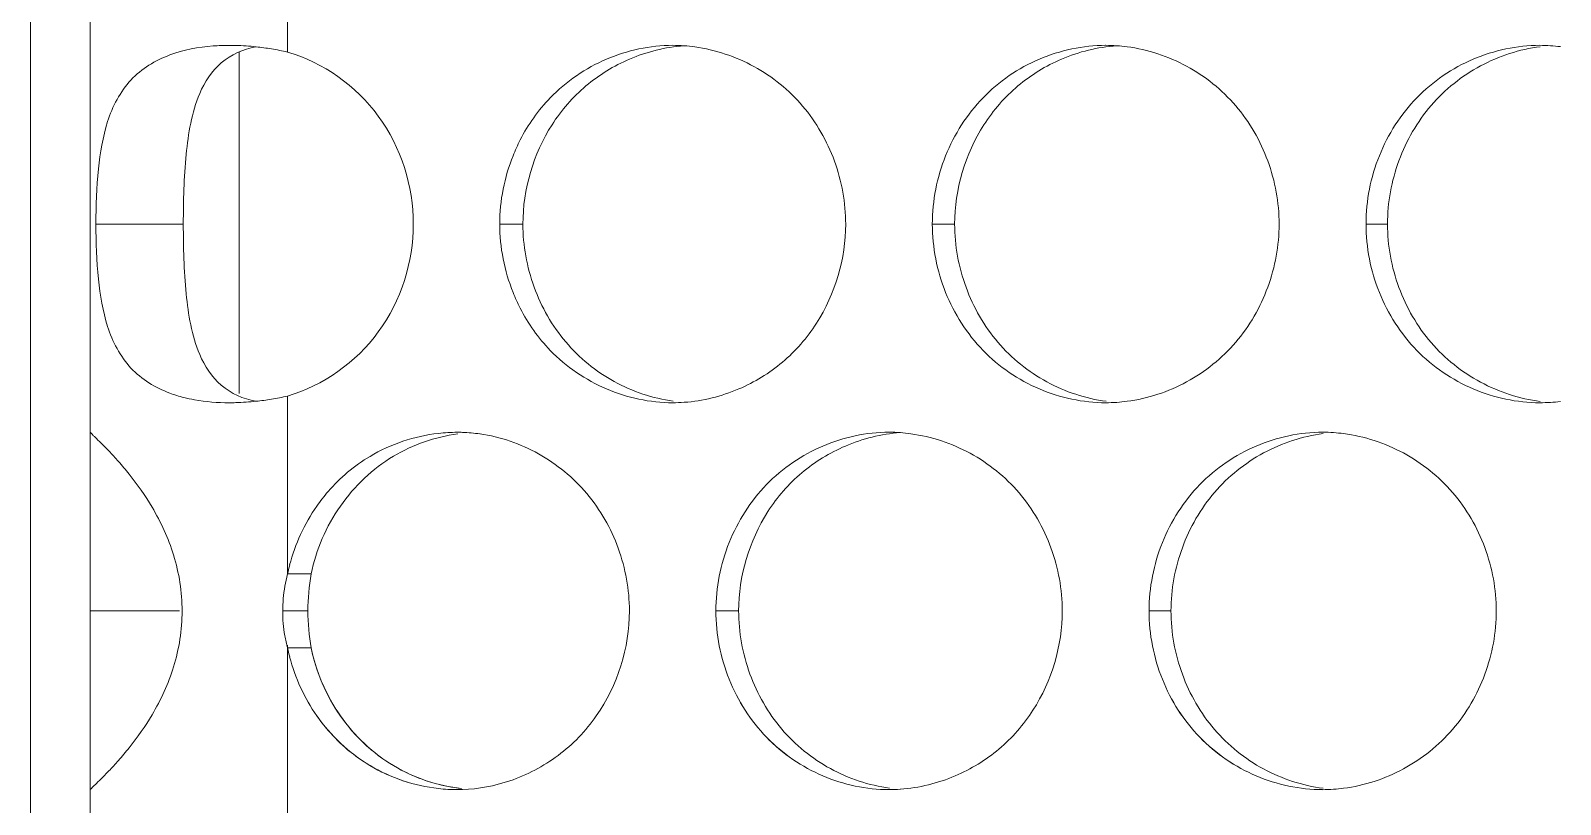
# Model space of a CAD drawing. Header units: millimetres. Extents: x 1177 to 4147, y 93 to 2194.
# Drawn here: x 1597.49 to 1623.17, y 1823.5 to 1836.49 of the extents above; entities that cross this region are included whole.
import ezdxf

# ---------------------------------------------------------------- set-up
doc = ezdxf.new("R2010")
doc.units = ezdxf.units.MM
doc.header["$LTSCALE"] = 0.1
doc.layers.get('0').update_dxf_attribs({"lineweight": 13})
doc.layers.add('标注', color=251, linetype='Continuous', lineweight=9)

msp = doc.modelspace()

# ---------------------------------------------------------------- linework, layer by layer
for p, q in [((1597.49, 1344.895), (1597.49, 1918.895)), ((1598.49, 1647.885), (1598.49, 1875.712)), ((1601.804, 1836.133), (1601.804, 1839.12)), ((1601.804, 1836.133), (1601.804, 1839.12)), ((1601.804, 1827.372), (1601.804, 1830.359)), ((1601.804, 1827.372), (1601.804, 1830.359)), ((1601.804, 1823.142), (1601.804, 1826.178)), ((1601.804, 1823.143), (1601.804, 1826.129))]:
    msp.add_line(p, q)
at = {"layer": '标注'}
for p, q in [((1598.49, 1829.75), (1598.49, 1836.741)), ((1600.99, 1836.133), (1600.99, 1830.4)), ((1600.054, 1833.246), (1598.586, 1833.246)), ((1605.754, 1833.246), (1605.365, 1833.246)), ((1605.754, 1833.246), (1605.365, 1833.246)), ((1613.002, 1833.246), (1612.627, 1833.246)), ((1620.268, 1833.246), (1619.907, 1833.246)), ((1598.49, 1829.75), (1598.49, 1823.751)), ((1602.199, 1827.372), (1601.804, 1827.372)), ((1602.199, 1827.372), (1601.804, 1827.372)), ((1599.99, 1826.751), (1598.49, 1826.751)), ((1599.99, 1826.751), (1598.49, 1826.751)), ((1602.145, 1826.751), (1601.723, 1826.751)), ((1602.145, 1826.751), (1601.723, 1826.751)), ((1609.376, 1826.751), (1608.994, 1826.751)), ((1609.376, 1826.751), (1608.994, 1826.751)), ((1616.633, 1826.751), (1616.265, 1826.751)), ((1616.633, 1826.751), (1616.265, 1826.751)), ((1602.199, 1826.129), (1601.804, 1826.129)), ((1602.199, 1826.129), (1601.804, 1826.129)), ((1598.49, 1816.76), (1598.49, 1823.751))]:
    msp.add_line(p, q, dxfattribs=at)
for centre, radius, start, end in [((1600.787, 1831.678), 4.569, 80.5968, 83.849), ((1600.764, 1831.537), 4.712, 77.2525, 80.6025), ((1608.267, 1833.556), 2.69, 85.8545, 89.9907), ((1608.267, 1833.556), 2.69, 85.8545, 89.9907), ((1608.263, 1833.492), 2.754, 82.091, 85.8551), ((1608.263, 1833.492), 2.754, 82.091, 85.8551), ((1615.536, 1833.544), 2.702, 86.0214, 89.9914), ((1615.532, 1833.482), 2.763, 82.4057, 86.0221), ((1622.823, 1833.533), 2.713, 86.1865, 89.9921), ((1622.819, 1833.473), 2.773, 82.7173, 86.1871), ((1600.787, 1834.813), 4.569, 276.151, 279.4032), ((1600.764, 1834.954), 4.712, 279.3975, 282.7475), ((1608.267, 1832.936), 2.69, 270.0093, 274.1455), ((1608.267, 1832.936), 2.69, 270.0093, 274.1455), ((1615.536, 1832.948), 2.702, 270.0086, 273.9786), ((1615.532, 1833.009), 2.763, 273.9779, 277.5943), ((1622.823, 1832.959), 2.713, 270.0079, 273.8135), ((1622.819, 1833.018), 2.773, 273.8129, 277.2827), ((1604.65, 1826.948), 2.802, 90.0177, 96.4449), ((1604.65, 1826.948), 2.802, 90.0177, 96.4449), ((1604.649, 1827.003), 2.747, 88.1301, 90.0018), ((1604.649, 1827.003), 2.747, 88.1301, 90.0018), ((1604.651, 1827.048), 2.702, 81.8471, 88.1347), ((1604.651, 1827.048), 2.702, 81.8471, 88.1347), ((1611.9, 1827.055), 2.696, 85.9382, 89.991), ((1611.9, 1827.055), 2.696, 85.9382, 89.991), ((1611.895, 1826.992), 2.759, 82.2487, 85.9388), ((1611.895, 1826.992), 2.759, 82.2487, 85.9388), ((1619.177, 1827.043), 2.708, 86.1042, 89.9918), ((1619.177, 1827.043), 2.708, 86.1042, 89.9918), ((1619.173, 1826.983), 2.768, 82.5618, 86.1048), ((1619.173, 1826.983), 2.768, 82.5618, 86.1048), ((1604.723, 1826.775), 2.979, 165.4586, 168.4449), ((1604.723, 1826.775), 2.979, 165.4586, 168.4449), ((1604.167, 1826.747), 2.444, 165.1989, 175.0623), ((1604.167, 1826.747), 2.444, 165.1989, 175.0623), ((1605.733, 1826.752), 3.588, 170.0517, 180.0201), ((1605.733, 1826.752), 3.588, 170.0517, 180.0201), ((1604.141, 1826.75), 2.418, 175.0848, 179.9974), ((1604.141, 1826.75), 2.418, 175.0848, 179.9974), ((1604.15, 1826.751), 2.428, 180.0174, 189.8517), ((1604.15, 1826.751), 2.428, 180.0174, 189.8517), ((1605.733, 1826.749), 3.588, 179.9799, 189.9483), ((1605.733, 1826.749), 3.588, 179.9799, 189.9483), ((1604.173, 1826.755), 2.451, 189.8577, 194.7995), ((1604.173, 1826.755), 2.451, 189.8577, 194.7995), ((1604.723, 1826.726), 2.979, 191.5551, 194.5414), ((1604.723, 1826.726), 2.979, 191.5551, 194.5414), ((1604.65, 1826.553), 2.802, 263.5551, 269.9823), ((1604.65, 1826.553), 2.802, 263.5551, 269.9823), ((1604.649, 1826.498), 2.747, 269.9982, 271.8699), ((1604.649, 1826.498), 2.747, 269.9982, 271.8699), ((1611.9, 1826.447), 2.696, 270.009, 274.0618), ((1611.9, 1826.447), 2.696, 270.009, 274.0618), ((1619.177, 1826.458), 2.708, 270.0082, 273.8958), ((1619.177, 1826.458), 2.708, 270.0082, 273.8958), ((1619.173, 1826.518), 2.768, 273.8952, 277.4382), ((1619.173, 1826.518), 2.768, 273.8952, 277.4382)]:
    msp.add_arc(centre, radius, start, end, dxfattribs=at)
for points, knots in [([(1600.826, 1836.245), (1600.735, 1836.245), (1600.397, 1836.233), (1600.058, 1836.17), (1599.826, 1836.084)], [0, 0, 0, 0, 0.267795, 1, 1, 1, 1]), ([(1601.27, 1836.221), (1601.061, 1836.183), (1600.65, 1836.001), (1600.412, 1835.629), (1600.329, 1835.435)], [0, 0, 0, 0, 0.503158, 1, 1, 1, 1]), ([(1601.276, 1836.221), (1601.163, 1836.233), (1601.013, 1836.243), (1600.863, 1836.245), (1600.826, 1836.245)], [0, 0, 0, 0, 0.755047, 1, 1, 1, 1]), ([(1603.915, 1833.246), (1603.915, 1833.88), (1603.512, 1835.172), (1602.401, 1835.958), (1601.804, 1836.133)], [0, 0, 0, 0, 0.504977, 1, 1, 1, 1]), ([(1611.173, 1833.246), (1611.173, 1833.604), (1611.042, 1834.322), (1610.504, 1835.265), (1609.667, 1835.944), (1608.987, 1836.172), (1608.642, 1836.22)], [0, 0, 0, 0, 0.253482, 0.504988, 0.753424, 1, 1, 1, 1]), ([(1611.173, 1833.246), (1611.173, 1833.604), (1611.042, 1834.322), (1610.504, 1835.265), (1609.667, 1835.944), (1608.987, 1836.172), (1608.642, 1836.22)], [0, 0, 0, 0, 0.253482, 0.504988, 0.753424, 1, 1, 1, 1]), ([(1618.449, 1833.246), (1618.449, 1833.605), (1618.316, 1834.326), (1617.773, 1835.272), (1616.929, 1835.95), (1616.244, 1836.175), (1615.897, 1836.222)], [0, 0, 0, 0, 0.253244, 0.50463, 0.753161, 1, 1, 1, 1]), ([(1622.832, 1836.223), (1622.484, 1836.179), (1621.796, 1835.956), (1620.947, 1835.277), (1620.401, 1834.329), (1620.268, 1833.606), (1620.268, 1833.246)], [0, 0, 0, 0, 0.246854, 0.49534, 0.746704, 1, 1, 1, 1]), ([(1599.826, 1836.084), (1599.583, 1835.994), (1599.114, 1835.708), (1598.865, 1835.219), (1598.783, 1834.965)], [0, 0, 0, 0, 0.492021, 1, 1, 1, 1]), ([(1607.544, 1836.014), (1607.281, 1835.902), (1606.782, 1835.596), (1606.016, 1834.717), (1605.754, 1833.825), (1605.754, 1833.246)], [0, 0, 0, 0, 0.248013, 0.497923, 1, 1, 1, 1]), ([(1607.544, 1836.014), (1607.281, 1835.902), (1606.782, 1835.596), (1606.016, 1834.717), (1605.754, 1833.825), (1605.754, 1833.246)], [0, 0, 0, 0, 0.248013, 0.497923, 1, 1, 1, 1]), ([(1614.797, 1836.014), (1614.533, 1835.902), (1614.033, 1835.596), (1613.266, 1834.717), (1613.002, 1833.825), (1613.002, 1833.246)], [0, 0, 0, 0, 0.248254, 0.498229, 1, 1, 1, 1]), ([(1600.329, 1835.435), (1600.192, 1835.116), (1600.075, 1834.372), (1600.054, 1833.637), (1600.054, 1833.246)], [0, 0, 0, 0, 0.47064, 1, 1, 1, 1]), ([(1606.214, 1835.366), (1606.013, 1835.158), (1605.785, 1834.836), (1605.625, 1834.483), (1605.589, 1834.393)], [0, 0, 0, 0, 0.747989, 1, 1, 1, 1]), ([(1606.214, 1835.366), (1606.013, 1835.158), (1605.785, 1834.836), (1605.625, 1834.483), (1605.589, 1834.393)], [0, 0, 0, 0, 0.747989, 1, 1, 1, 1]), ([(1598.783, 1834.965), (1598.701, 1834.708), (1598.607, 1834.132), (1598.586, 1833.554), (1598.586, 1833.246)], [0, 0, 0, 0, 0.466285, 1, 1, 1, 1]), ([(1598.586, 1833.246), (1598.586, 1832.937), (1598.607, 1832.359), (1598.701, 1831.783), (1598.783, 1831.526)], [0, 0, 0, 0, 0.533715, 1, 1, 1, 1]), ([(1600.054, 1833.246), (1600.054, 1832.855), (1600.075, 1832.12), (1600.192, 1831.376), (1600.329, 1831.056)], [0, 0, 0, 0, 0.52936, 1, 1, 1, 1]), ([(1601.804, 1830.359), (1602.401, 1830.533), (1603.512, 1831.319), (1603.915, 1832.611), (1603.915, 1833.246)], [0, 0, 0, 0, 0.495023, 1, 1, 1, 1]), ([(1605.754, 1833.246), (1605.754, 1832.888), (1605.885, 1832.17), (1606.42, 1831.227), (1607.254, 1830.547), (1607.933, 1830.32), (1608.277, 1830.272)], [0, 0, 0, 0, 0.253771, 0.505372, 0.753666, 1, 1, 1, 1]), ([(1605.754, 1833.246), (1605.754, 1832.888), (1605.885, 1832.17), (1606.42, 1831.227), (1607.254, 1830.547), (1607.933, 1830.32), (1608.277, 1830.272)], [0, 0, 0, 0, 0.253771, 0.505372, 0.753666, 1, 1, 1, 1]), ([(1609.378, 1830.477), (1609.642, 1830.59), (1610.142, 1830.896), (1610.909, 1831.775), (1611.173, 1832.666), (1611.173, 1833.246)], [0, 0, 0, 0, 0.248275, 0.498285, 1, 1, 1, 1]), ([(1609.378, 1830.477), (1609.642, 1830.59), (1610.142, 1830.896), (1610.909, 1831.775), (1611.173, 1832.666), (1611.173, 1833.246)], [0, 0, 0, 0, 0.248275, 0.498285, 1, 1, 1, 1]), ([(1613.002, 1833.246), (1613.002, 1832.887), (1613.134, 1832.166), (1613.675, 1831.221), (1614.516, 1830.542), (1615.2, 1830.316), (1615.546, 1830.27)], [0, 0, 0, 0, 0.253529, 0.50501, 0.753401, 1, 1, 1, 1]), ([(1615.897, 1830.27), (1616.244, 1830.316), (1616.929, 1830.541), (1617.773, 1831.22), (1618.316, 1832.166), (1618.449, 1832.886), (1618.449, 1833.246)], [0, 0, 0, 0, 0.246839, 0.49537, 0.746756, 1, 1, 1, 1]), ([(1620.268, 1833.246), (1620.268, 1832.885), (1620.401, 1832.162), (1620.947, 1831.214), (1621.796, 1830.536), (1622.484, 1830.313), (1622.832, 1830.268)], [0, 0, 0, 0, 0.253296, 0.50466, 0.753146, 1, 1, 1, 1]), ([(1605.589, 1832.098), (1605.625, 1832.008), (1605.785, 1831.656), (1606.013, 1831.333), (1606.214, 1831.125)], [0, 0, 0, 0, 0.252011, 1, 1, 1, 1]), ([(1605.589, 1832.098), (1605.625, 1832.008), (1605.785, 1831.656), (1606.013, 1831.333), (1606.214, 1831.125)], [0, 0, 0, 0, 0.252011, 1, 1, 1, 1]), ([(1598.783, 1831.526), (1598.865, 1831.272), (1599.114, 1830.784), (1599.583, 1830.497), (1599.826, 1830.407)], [0, 0, 0, 0, 0.507979, 1, 1, 1, 1]), ([(1600.329, 1831.056), (1600.412, 1830.863), (1600.65, 1830.49), (1601.061, 1830.309), (1601.27, 1830.27)], [0, 0, 0, 0, 0.496842, 1, 1, 1, 1]), ([(1600.063, 1830.334), (1600.122, 1830.319), (1600.373, 1830.266), (1600.631, 1830.246), (1600.826, 1830.246)], [0, 0, 0, 0, 0.237726, 1, 1, 1, 1]), ([(1600.826, 1830.246), (1600.863, 1830.246), (1601.013, 1830.248), (1601.163, 1830.258), (1601.276, 1830.271)], [0, 0, 0, 0, 0.244953, 1, 1, 1, 1]), ([(1599.529, 1828.494), (1599.415, 1828.687), (1599.231, 1828.948), (1598.975, 1829.252), (1598.816, 1829.426), (1598.684, 1829.56), (1598.593, 1829.648), (1598.54, 1829.7), (1598.513, 1829.725), (1598.501, 1829.741), (1598.49, 1829.748), (1598.49, 1829.75)], [0, 0, 0, 0, 0.411334, 0.583273, 0.72846, 0.84462, 0.929419, 0.959592, 0.981476, 0.994971, 1, 1, 1, 1]), ([(1599.529, 1828.494), (1599.415, 1828.687), (1599.231, 1828.948), (1598.975, 1829.252), (1598.816, 1829.426), (1598.684, 1829.56), (1598.593, 1829.648), (1598.54, 1829.7), (1598.513, 1829.725), (1598.501, 1829.741), (1598.49, 1829.748), (1598.49, 1829.75)], [0, 0, 0, 0, 0.411334, 0.583273, 0.72846, 0.84462, 0.929419, 0.959592, 0.981476, 0.994971, 1, 1, 1, 1]), ([(1607.542, 1826.751), (1607.542, 1827.107), (1607.413, 1827.821), (1606.879, 1828.761), (1606.051, 1829.441), (1605.377, 1829.673), (1605.034, 1829.723)], [0, 0, 0, 0, 0.253589, 0.505104, 0.753724, 1, 1, 1, 1]), ([(1607.542, 1826.751), (1607.542, 1827.107), (1607.413, 1827.821), (1606.879, 1828.761), (1606.051, 1829.441), (1605.377, 1829.673), (1605.034, 1829.723)], [0, 0, 0, 0, 0.253589, 0.505104, 0.753724, 1, 1, 1, 1]), ([(1614.809, 1826.751), (1614.809, 1827.109), (1614.677, 1827.829), (1614.136, 1828.773), (1613.296, 1829.452), (1612.613, 1829.678), (1612.267, 1829.725)], [0, 0, 0, 0, 0.253362, 0.504807, 0.753291, 1, 1, 1, 1]), ([(1614.809, 1826.751), (1614.809, 1827.109), (1614.677, 1827.829), (1614.136, 1828.773), (1613.296, 1829.452), (1612.613, 1829.678), (1612.267, 1829.725)], [0, 0, 0, 0, 0.253362, 0.504807, 0.753291, 1, 1, 1, 1]), ([(1619.187, 1829.727), (1618.839, 1829.682), (1618.154, 1829.458), (1617.309, 1828.779), (1616.766, 1827.832), (1616.633, 1827.11), (1616.633, 1826.751)], [0, 0, 0, 0, 0.246727, 0.495166, 0.746588, 1, 1, 1, 1]), ([(1619.187, 1829.727), (1618.839, 1829.682), (1618.154, 1829.458), (1617.309, 1828.779), (1616.766, 1827.832), (1616.633, 1827.11), (1616.633, 1826.751)], [0, 0, 0, 0, 0.246727, 0.495166, 0.746588, 1, 1, 1, 1]), ([(1622.094, 1826.751), (1622.094, 1827.11), (1621.96, 1827.833), (1621.415, 1828.779), (1620.567, 1829.458), (1619.88, 1829.682), (1619.532, 1829.727)], [0, 0, 0, 0, 0.253127, 0.504455, 0.753033, 1, 1, 1, 1]), ([(1622.094, 1826.751), (1622.094, 1827.11), (1621.96, 1827.833), (1621.415, 1828.779), (1620.567, 1829.458), (1619.88, 1829.682), (1619.532, 1829.727)], [0, 0, 0, 0, 0.253127, 0.504455, 0.753033, 1, 1, 1, 1]), ([(1611.168, 1829.519), (1610.905, 1829.406), (1610.405, 1829.101), (1609.639, 1828.222), (1609.376, 1827.33), (1609.376, 1826.751)], [0, 0, 0, 0, 0.248135, 0.498077, 1, 1, 1, 1]), ([(1611.168, 1829.519), (1610.905, 1829.406), (1610.405, 1829.101), (1609.639, 1828.222), (1609.376, 1827.33), (1609.376, 1826.751)], [0, 0, 0, 0, 0.248135, 0.498077, 1, 1, 1, 1]), ([(1603.581, 1829.347), (1603.231, 1829.139), (1602.616, 1828.554), (1602.282, 1827.777), (1602.199, 1827.372)], [0, 0, 0, 0, 0.496153, 1, 1, 1, 1]), ([(1603.581, 1829.347), (1603.231, 1829.139), (1602.616, 1828.554), (1602.282, 1827.777), (1602.199, 1827.372)], [0, 0, 0, 0, 0.496153, 1, 1, 1, 1]), ([(1603.188, 1829.346), (1602.924, 1829.19), (1602.605, 1828.919), (1602.353, 1828.595), (1602.294, 1828.51)], [0, 0, 0, 0, 0.747671, 1, 1, 1, 1]), ([(1603.188, 1829.346), (1602.924, 1829.19), (1602.605, 1828.919), (1602.353, 1828.595), (1602.294, 1828.51)], [0, 0, 0, 0, 0.747671, 1, 1, 1, 1]), ([(1600.034, 1826.751), (1600.034, 1827.068), (1599.936, 1827.682), (1599.678, 1828.241), (1599.529, 1828.494)], [0, 0, 0, 0, 0.519273, 1, 1, 1, 1]), ([(1600.034, 1826.751), (1600.034, 1827.068), (1599.936, 1827.682), (1599.678, 1828.241), (1599.529, 1828.494)], [0, 0, 0, 0, 0.519273, 1, 1, 1, 1]), ([(1599.529, 1825.007), (1599.678, 1825.26), (1599.936, 1825.819), (1600.034, 1826.433), (1600.034, 1826.751)], [0, 0, 0, 0, 0.480727, 1, 1, 1, 1]), ([(1599.529, 1825.007), (1599.678, 1825.26), (1599.936, 1825.819), (1600.034, 1826.433), (1600.034, 1826.751)], [0, 0, 0, 0, 0.480727, 1, 1, 1, 1]), ([(1605.535, 1823.899), (1605.824, 1823.997), (1606.377, 1824.289), (1607.244, 1825.18), (1607.542, 1826.134), (1607.542, 1826.751)], [0, 0, 0, 0, 0.248219, 0.498355, 1, 1, 1, 1]), ([(1605.535, 1823.899), (1605.824, 1823.997), (1606.377, 1824.289), (1607.244, 1825.18), (1607.542, 1826.134), (1607.542, 1826.751)], [0, 0, 0, 0, 0.248219, 0.498355, 1, 1, 1, 1]), ([(1609.376, 1826.751), (1609.376, 1826.392), (1609.507, 1825.673), (1610.045, 1824.729), (1610.883, 1824.049), (1611.564, 1823.823), (1611.909, 1823.776)], [0, 0, 0, 0, 0.253649, 0.50519, 0.753532, 1, 1, 1, 1]), ([(1609.376, 1826.751), (1609.376, 1826.392), (1609.507, 1825.673), (1610.045, 1824.729), (1610.883, 1824.049), (1611.564, 1823.823), (1611.909, 1823.776)], [0, 0, 0, 0, 0.253649, 0.50519, 0.753532, 1, 1, 1, 1]), ([(1613.012, 1823.982), (1613.275, 1824.095), (1613.776, 1824.401), (1614.545, 1825.279), (1614.809, 1826.171), (1614.809, 1826.751)], [0, 0, 0, 0, 0.248395, 0.498438, 1, 1, 1, 1]), ([(1613.012, 1823.982), (1613.275, 1824.095), (1613.776, 1824.401), (1614.545, 1825.279), (1614.809, 1826.171), (1614.809, 1826.751)], [0, 0, 0, 0, 0.248395, 0.498438, 1, 1, 1, 1]), ([(1616.633, 1826.751), (1616.633, 1826.391), (1616.766, 1825.669), (1617.309, 1824.722), (1618.154, 1824.043), (1618.839, 1823.819), (1619.187, 1823.774)], [0, 0, 0, 0, 0.253412, 0.504834, 0.753273, 1, 1, 1, 1]), ([(1616.633, 1826.751), (1616.633, 1826.391), (1616.766, 1825.669), (1617.309, 1824.722), (1618.154, 1824.043), (1618.839, 1823.819), (1619.187, 1823.774)], [0, 0, 0, 0, 0.253412, 0.504834, 0.753273, 1, 1, 1, 1]), ([(1619.532, 1823.774), (1619.88, 1823.819), (1620.567, 1824.043), (1621.415, 1824.722), (1621.96, 1825.668), (1622.094, 1826.391), (1622.094, 1826.751)], [0, 0, 0, 0, 0.246967, 0.495545, 0.746873, 1, 1, 1, 1]), ([(1619.532, 1823.774), (1619.88, 1823.819), (1620.567, 1824.043), (1621.415, 1824.722), (1621.96, 1825.668), (1622.094, 1826.391), (1622.094, 1826.751)], [0, 0, 0, 0, 0.246967, 0.495545, 0.746873, 1, 1, 1, 1]), ([(1602.199, 1826.129), (1602.322, 1825.529), (1602.801, 1824.657), (1603.828, 1823.969), (1604.425, 1823.803), (1604.726, 1823.769)], [0, 0, 0, 0, 0.502195, 0.75184, 1, 1, 1, 1]), ([(1602.199, 1826.129), (1602.282, 1825.724), (1602.616, 1824.947), (1603.231, 1824.362), (1603.581, 1824.154)], [0, 0, 0, 0, 0.503847, 1, 1, 1, 1]), ([(1609.218, 1825.603), (1609.362, 1825.245), (1609.783, 1824.577), (1610.438, 1824.132), (1610.789, 1823.982)], [0, 0, 0, 0, 0.502933, 1, 1, 1, 1]), ([(1616.489, 1825.603), (1616.633, 1825.245), (1617.056, 1824.576), (1617.712, 1824.132), (1618.064, 1823.982)], [0, 0, 0, 0, 0.5027, 1, 1, 1, 1]), ([(1598.49, 1823.751), (1598.49, 1823.753), (1598.501, 1823.76), (1598.513, 1823.776), (1598.54, 1823.801), (1598.593, 1823.853), (1598.684, 1823.941), (1598.816, 1824.075), (1598.975, 1824.249), (1599.231, 1824.553), (1599.415, 1824.814), (1599.529, 1825.007)], [0, 0, 0, 0, 0.005029, 0.018524, 0.040408, 0.070581, 0.15538, 0.27154, 0.416727, 0.588666, 1, 1, 1, 1]), ([(1598.49, 1823.751), (1598.49, 1823.753), (1598.501, 1823.76), (1598.513, 1823.776), (1598.54, 1823.801), (1598.593, 1823.853), (1598.684, 1823.941), (1598.816, 1824.075), (1598.975, 1824.249), (1599.231, 1824.553), (1599.415, 1824.814), (1599.529, 1825.007)], [0, 0, 0, 0, 0.005029, 0.018524, 0.040408, 0.070581, 0.15538, 0.27154, 0.416727, 0.588666, 1, 1, 1, 1]), ([(1602.294, 1824.991), (1602.528, 1824.657), (1603.137, 1824.078), (1603.934, 1823.814), (1604.336, 1823.769)], [0, 0, 0, 0, 0.502556, 1, 1, 1, 1]), ([(1602.294, 1824.991), (1602.353, 1824.906), (1602.605, 1824.582), (1602.924, 1824.311), (1603.188, 1824.155)], [0, 0, 0, 0, 0.252329, 1, 1, 1, 1])]:
    msp.add_open_spline(points, degree=3, knots=knots, dxfattribs=at)
for points in [[(1608.268, 1836.246), (1607.89, 1836.246), (1607.505, 1836.163), (1607.158, 1836.014)], [(1608.268, 1836.246), (1607.89, 1836.246), (1607.505, 1836.163), (1607.158, 1836.014)], [(1608.457, 1836.239), (1608.145, 1836.216), (1607.832, 1836.138), (1607.544, 1836.014)], [(1608.457, 1836.239), (1608.145, 1836.216), (1607.832, 1836.138), (1607.544, 1836.014)], [(1615.537, 1836.246), (1615.158, 1836.246), (1614.772, 1836.163), (1614.424, 1836.014)], [(1615.72, 1836.239), (1615.404, 1836.217), (1615.088, 1836.139), (1614.797, 1836.014)], [(1622.823, 1836.246), (1622.443, 1836.246), (1622.057, 1836.163), (1621.708, 1836.014)], [(1607.158, 1836.014), (1606.807, 1835.864), (1606.479, 1835.64), (1606.214, 1835.366)], [(1607.158, 1836.014), (1606.807, 1835.864), (1606.479, 1835.64), (1606.214, 1835.366)], [(1614.424, 1836.014), (1614.073, 1835.864), (1613.744, 1835.641), (1613.478, 1835.366)], [(1621.708, 1836.014), (1621.356, 1835.864), (1621.027, 1835.641), (1620.76, 1835.366)], [(1613.478, 1835.366), (1613.21, 1835.089), (1612.995, 1834.751), (1612.851, 1834.393)], [(1620.76, 1835.366), (1620.491, 1835.089), (1620.276, 1834.751), (1620.131, 1834.393)], [(1605.589, 1834.393), (1605.444, 1834.031), (1605.365, 1833.635), (1605.365, 1833.246)], [(1605.589, 1834.393), (1605.444, 1834.031), (1605.365, 1833.635), (1605.365, 1833.246)], [(1612.851, 1834.393), (1612.706, 1834.031), (1612.627, 1833.635), (1612.627, 1833.246)], [(1620.131, 1834.393), (1619.986, 1834.031), (1619.907, 1833.635), (1619.907, 1833.246)], [(1605.365, 1833.246), (1605.365, 1832.856), (1605.444, 1832.46), (1605.589, 1832.098)], [(1605.365, 1833.246), (1605.365, 1832.856), (1605.444, 1832.46), (1605.589, 1832.098)], [(1612.627, 1833.246), (1612.627, 1832.856), (1612.706, 1832.46), (1612.851, 1832.098)], [(1619.907, 1833.246), (1619.907, 1832.856), (1619.986, 1832.46), (1620.131, 1832.098)], [(1612.851, 1832.098), (1612.995, 1831.74), (1613.21, 1831.402), (1613.478, 1831.125)], [(1620.131, 1832.098), (1620.276, 1831.74), (1620.491, 1831.402), (1620.76, 1831.125)], [(1606.214, 1831.125), (1606.479, 1830.851), (1606.807, 1830.628), (1607.158, 1830.477)], [(1606.214, 1831.125), (1606.479, 1830.851), (1606.807, 1830.628), (1607.158, 1830.477)], [(1613.478, 1831.125), (1613.744, 1830.851), (1614.073, 1830.628), (1614.424, 1830.477)], [(1620.76, 1831.125), (1621.027, 1830.851), (1621.356, 1830.628), (1621.708, 1830.477)], [(1599.826, 1830.407), (1599.903, 1830.378), (1599.983, 1830.354), (1600.063, 1830.334)], [(1607.158, 1830.477), (1607.505, 1830.329), (1607.89, 1830.246), (1608.268, 1830.246)], [(1607.158, 1830.477), (1607.505, 1830.329), (1607.89, 1830.246), (1608.268, 1830.246)], [(1608.462, 1830.253), (1608.775, 1830.275), (1609.089, 1830.354), (1609.378, 1830.477)], [(1608.462, 1830.253), (1608.775, 1830.275), (1609.089, 1830.354), (1609.378, 1830.477)], [(1614.424, 1830.477), (1614.772, 1830.329), (1615.158, 1830.246), (1615.537, 1830.246)], [(1621.708, 1830.477), (1622.057, 1830.329), (1622.443, 1830.246), (1622.823, 1830.246)], [(1604.336, 1829.732), (1603.934, 1829.687), (1603.535, 1829.553), (1603.188, 1829.346)], [(1604.336, 1829.732), (1603.934, 1829.687), (1603.535, 1829.553), (1603.188, 1829.346)], [(1604.66, 1829.724), (1604.283, 1829.672), (1603.909, 1829.542), (1603.581, 1829.347)], [(1604.66, 1829.724), (1604.283, 1829.672), (1603.909, 1829.542), (1603.581, 1829.347)], [(1611.9, 1829.751), (1611.522, 1829.751), (1611.137, 1829.668), (1610.789, 1829.519)], [(1611.9, 1829.751), (1611.522, 1829.751), (1611.137, 1829.668), (1610.789, 1829.519)], [(1612.086, 1829.744), (1611.772, 1829.721), (1611.458, 1829.643), (1611.168, 1829.519)], [(1612.086, 1829.744), (1611.772, 1829.721), (1611.458, 1829.643), (1611.168, 1829.519)], [(1619.178, 1829.751), (1618.799, 1829.751), (1618.413, 1829.668), (1618.064, 1829.519)], [(1619.178, 1829.751), (1618.799, 1829.751), (1618.413, 1829.668), (1618.064, 1829.519)], [(1610.789, 1829.519), (1610.438, 1829.369), (1610.11, 1829.145), (1609.844, 1828.871)], [(1610.789, 1829.519), (1610.438, 1829.369), (1610.11, 1829.145), (1609.844, 1828.871)], [(1618.064, 1829.519), (1617.712, 1829.369), (1617.383, 1829.145), (1617.117, 1828.871)], [(1618.064, 1829.519), (1617.712, 1829.369), (1617.383, 1829.145), (1617.117, 1828.871)], [(1609.844, 1828.871), (1609.576, 1828.594), (1609.361, 1828.256), (1609.218, 1827.898)], [(1609.844, 1828.871), (1609.576, 1828.594), (1609.361, 1828.256), (1609.218, 1827.898)], [(1617.117, 1828.871), (1616.848, 1828.594), (1616.633, 1828.256), (1616.489, 1827.898)], [(1617.117, 1828.871), (1616.848, 1828.594), (1616.633, 1828.256), (1616.489, 1827.898)], [(1602.294, 1828.51), (1602.087, 1828.213), (1601.93, 1827.874), (1601.839, 1827.523)], [(1602.294, 1828.51), (1602.087, 1828.213), (1601.93, 1827.874), (1601.839, 1827.523)], [(1609.218, 1827.898), (1609.073, 1827.536), (1608.994, 1827.14), (1608.994, 1826.751)], [(1609.218, 1827.898), (1609.073, 1827.536), (1608.994, 1827.14), (1608.994, 1826.751)], [(1616.489, 1827.898), (1616.344, 1827.536), (1616.265, 1827.14), (1616.265, 1826.751)], [(1616.489, 1827.898), (1616.344, 1827.536), (1616.265, 1827.14), (1616.265, 1826.751)], [(1608.994, 1826.751), (1608.994, 1826.361), (1609.073, 1825.965), (1609.218, 1825.603)], [(1608.994, 1826.751), (1608.994, 1826.361), (1609.073, 1825.965), (1609.218, 1825.603)], [(1616.265, 1826.751), (1616.265, 1826.361), (1616.344, 1825.965), (1616.489, 1825.603)], [(1616.265, 1826.751), (1616.265, 1826.361), (1616.344, 1825.965), (1616.489, 1825.603)], [(1601.839, 1825.978), (1601.93, 1825.627), (1602.087, 1825.288), (1602.294, 1824.991)], [(1601.839, 1825.978), (1601.93, 1825.627), (1602.087, 1825.288), (1602.294, 1824.991)], [(1609.218, 1825.603), (1609.361, 1825.245), (1609.576, 1824.907), (1609.844, 1824.63)], [(1616.489, 1825.603), (1616.633, 1825.245), (1616.848, 1824.907), (1617.117, 1824.63)], [(1609.844, 1824.63), (1610.11, 1824.356), (1610.438, 1824.132), (1610.789, 1823.982)], [(1617.117, 1824.63), (1617.383, 1824.356), (1617.712, 1824.132), (1618.064, 1823.982)], [(1603.188, 1824.155), (1603.535, 1823.948), (1603.934, 1823.814), (1604.336, 1823.769)], [(1603.581, 1824.154), (1603.927, 1823.948), (1604.326, 1823.814), (1604.726, 1823.769)], [(1604.739, 1823.753), (1605.009, 1823.761), (1605.28, 1823.812), (1605.535, 1823.899)], [(1604.739, 1823.753), (1605.009, 1823.761), (1605.28, 1823.812), (1605.535, 1823.899)], [(1610.789, 1823.982), (1611.137, 1823.833), (1611.522, 1823.751), (1611.9, 1823.751)], [(1610.789, 1823.982), (1611.137, 1823.833), (1611.522, 1823.751), (1611.9, 1823.751)], [(1612.09, 1823.757), (1612.406, 1823.78), (1612.721, 1823.858), (1613.012, 1823.982)], [(1612.09, 1823.757), (1612.406, 1823.78), (1612.721, 1823.858), (1613.012, 1823.982)], [(1618.064, 1823.982), (1618.413, 1823.833), (1618.799, 1823.751), (1619.178, 1823.751)], [(1618.064, 1823.982), (1618.413, 1823.833), (1618.799, 1823.751), (1619.178, 1823.751)]]:
    msp.add_open_spline(points, degree=3, dxfattribs=at)
msp.add_spline([(2027.49, 1819.182), (1864.296, 1806.369), (1766.772, 1737.15), (1658.757, 1615.796), (1597.49, 1595.163)], degree=3, dxfattribs=at)

doc.saveas('drawing.dxf')
